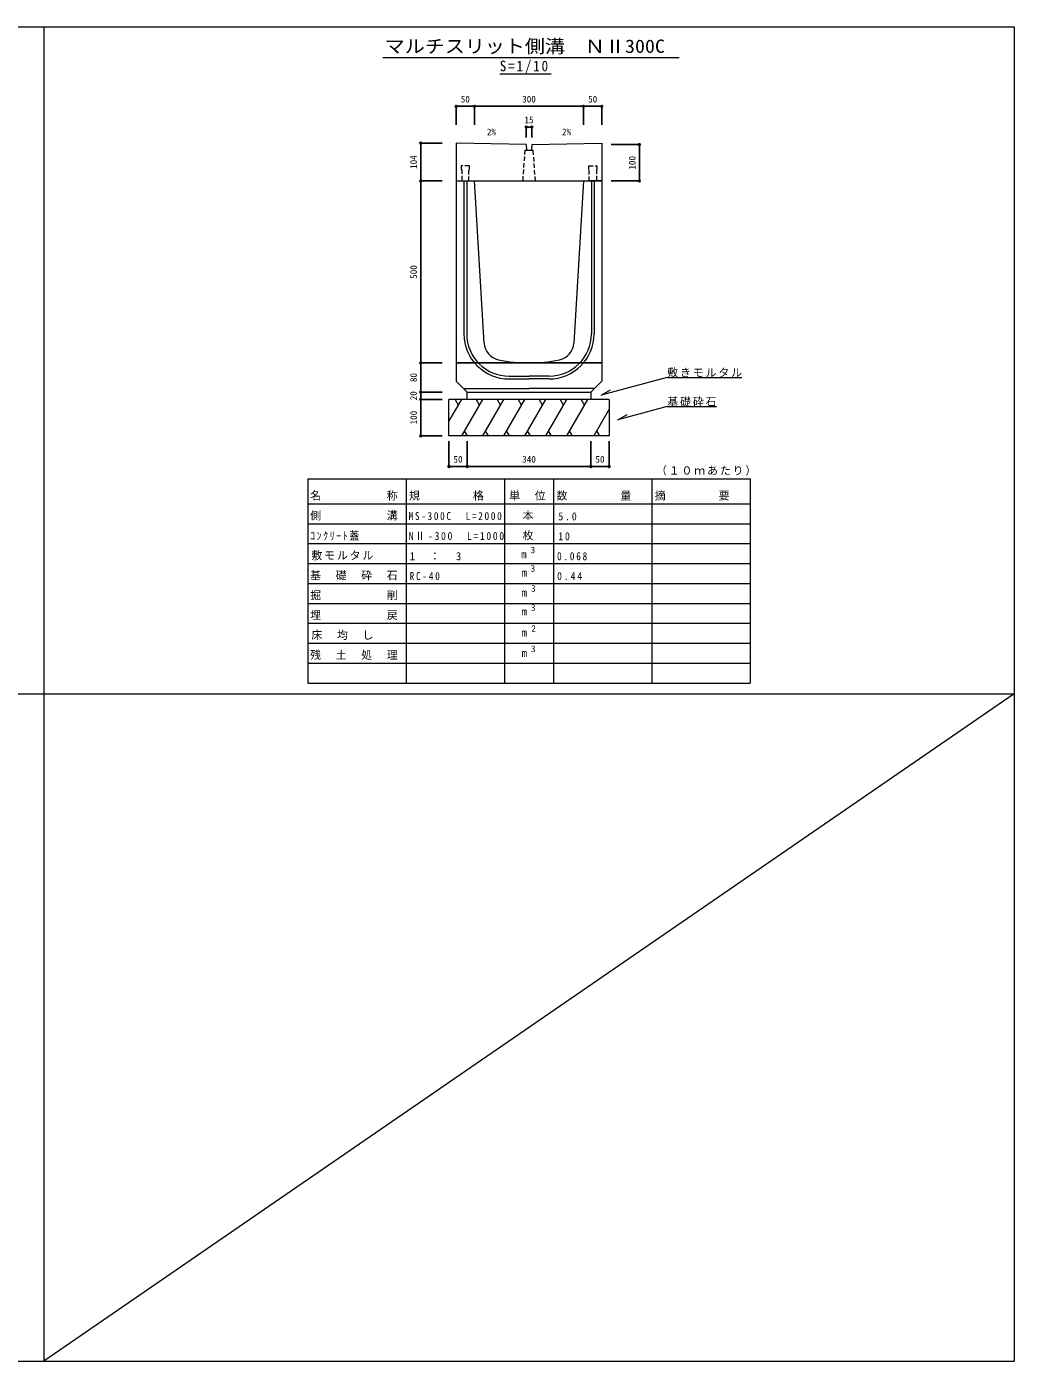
# Model space of a CAD drawing. Units: millimetres at full size, sheet at 1:10. Extents: x -4091 to 3909, y -1823 to 1843.
# Drawn here: x 1195 to 3909, y -1823 to 1843 of the extents above; entities that cross this region are included whole.
import ezdxf
from ezdxf.enums import TextEntityAlignment as Align

# ---------------------------------------------------------------- set-up
doc = ezdxf.new("R2010")
doc.units = ezdxf.units.MM
doc.header["$LTSCALE"] = 10
doc.header["$PDMODE"] = 32
doc.header["$PDSIZE"] = 5
doc.linetypes.add('DASHED1', pattern=[1.8, 1.2, -0.6])
doc.layers.add('0-0_通り芯', color=7, linetype='Continuous', lineweight=18)
doc.layers.add('0-1_躯体', color=4, linetype='Continuous')
doc.styles.add('ＭＳ ゴシック', font='')
doc.styles.get('ＭＳ ゴシック').set_extended_font_data('MS Gothic')

msp = doc.modelspace()

# ---------------------------------------------------------------- linework, layer by layer
at = {"layer": '0-0_通り芯', "color": 2}
for p, q in [((-1446.69, 1843.21), (3908.85, 1843.21)), ((3908.85, 1843.21), (3908.85, -1823.46)), ((-4091.15, -1823.46), (3908.85, -1823.46))]:
    msp.add_line(p, q, dxfattribs=at)
at = {"layer": '0-0_通り芯', "color": 4}
for p, q in [((1242.18, 1843.21), (1242.18, -1823.46)), ((-4091.15, 9.88), (3908.85, 9.88)), ((3908.85, 9.88), (1242.18, -1823.46))]:
    msp.add_line(p, q, dxfattribs=at)
at = {"layer": '0-0_通り芯'}
for p, q in [((2173.69, 1758.21), (2987.68, 1758.21)), ((2495.08, 1713.49), (2636.04, 1713.49)), ((2955.29, 879.09), (2773.78, 830.46)), ((2773.78, 830.46), (2799.76, 845.46)), ((2955.29, 879.09), (3160.29, 879.09)), ((2389.56, 819.31), (2355.51, 760.34)), ((2355.51, 719.31), (2355.51, 819.31)), ((2795.51, 819.31), (2355.51, 819.31)), ((2372.26, 819.31), (2380.91, 804.33)), ((2447.3, 819.31), (2389.56, 719.31)), ((2405.51, 819.31), (2405.51, 839.31)), ((2429.99, 819.31), (2438.65, 804.33)), ((2505.03, 819.31), (2447.3, 719.31)), ((2487.73, 819.31), (2496.38, 804.33)), ((2562.77, 819.31), (2505.03, 719.31)), ((2545.46, 819.31), (2554.12, 804.33)), ((2620.5, 819.31), (2562.77, 719.31)), ((2603.2, 819.31), (2611.85, 804.33)), ((2678.24, 819.31), (2620.5, 719.31)), ((2660.93, 819.31), (2669.59, 804.33)), ((2735.97, 819.31), (2678.24, 719.31)), ((2718.67, 819.31), (2727.32, 804.33)), ((2745.51, 839.31), (2745.51, 819.31)), ((2795.51, 819.31), (2795.51, 719.31)), ((2795.51, 792.47), (2753.28, 719.31)), ((2955.29, 799.29), (3090.29, 799.29)), ((2795.51, 719.31), (2355.51, 719.31)), ((2397.48, 733.03), (2405.4, 719.31)), ((2455.22, 733.03), (2463.14, 719.31)), ((2512.95, 733.03), (2520.87, 719.31)), ((2570.69, 733.03), (2578.61, 719.31)), ((2628.42, 733.03), (2636.34, 719.31)), ((2686.16, 733.03), (2694.08, 719.31)), ((2761.2, 733.03), (2769.12, 719.31)), ((1968.01, 600.76), (3183.01, 600.76)), ((1968.01, 600.76), (1968.01, 477.64)), ((2238.01, 600.76), (2238.01, 477.64)), ((2508.01, 600.76), (2508.01, 477.64)), ((2643.01, 600.76), (2643.01, 477.64)), ((2913.01, 600.76), (2913.01, 477.64)), ((3183.01, 600.76), (3183.01, 477.64)), ((1968.01, 532.36), (3183.01, 532.36)), ((1968.01, 477.64), (3183.01, 477.64)), ((1968.01, 477.64), (1968.01, 39.88)), ((2238.01, 477.64), (2238.01, 39.88)), ((2508.01, 477.64), (2508.01, 39.88)), ((2643.01, 477.64), (2643.01, 39.88)), ((2913.01, 477.64), (2913.01, 39.88)), ((3183.01, 477.64), (3183.01, 39.88)), ((1968.01, 422.92), (3183.01, 422.92)), ((1968.01, 368.2), (3183.01, 368.2)), ((1968.01, 313.48), (3183.01, 313.48)), ((1968.01, 258.76), (3183.01, 258.76)), ((1968.01, 204.04), (3183.01, 204.04)), ((1968.01, 149.32), (3183.01, 149.32)), ((1968.01, 94.6), (3183.01, 94.6)), ((1968.01, 39.88), (3183.01, 39.88)), ((2053.51, 39.88), (2962.51, 39.88))]:
    msp.add_line(p, q, dxfattribs=at)
at = {"layer": '0-0_通り芯', "color": 3, "linetype": 'DASHED1'}
for p, q in [((2564.01, 1504.31), (2558.01, 1419.31)), ((2564.01, 1504.31), (2569.01, 1504.31)), ((2582.01, 1504.31), (2587.01, 1504.31)), ((2593.01, 1419.31), (2587.01, 1504.31))]:
    msp.add_line(p, q, dxfattribs=at)
at = {"layer": '0-0_通り芯', "color": 3}
for p, q in [((2568.01, 1519.31), (2569.01, 1504.31)), ((2569.01, 1504.31), (2582.01, 1504.31)), ((2583.01, 1519.31), (2582.01, 1504.31)), ((2583.01, 1519.31), (2775.51, 1523.31)), ((2775.51, 1523.31), (2775.51, 1419.31)), ((2375.51, 1419.31), (2425.51, 1419.31)), ((2375.51, 1419.31), (2775.51, 1419.31)), ((2375.51, 1419.31), (2390.51, 1419.31)), ((2375.51, 1419.31), (2388.62, 1419.31)), ((2375.51, 1419.31), (2390.51, 1419.31)), ((2375.51, 1419.31), (2375.51, 869.31)), ((2375.51, 1419.31), (2410.51, 1419.31)), ((2390.51, 1419.31), (2425.51, 1419.31)), ((2396.71, 1419.31), (2396.71, 999.31)), ((2404.31, 1419.31), (2404.31, 999.31)), ((2410.51, 1419.31), (2425.51, 1419.31)), ((2452.22, 974.1), (2425.51, 1419.31)), ((2725.51, 1419.31), (2698.8, 974.1)), ((2725.51, 1419.31), (2775.51, 1419.31)), ((2725.51, 1419.31), (2740.51, 1419.31)), ((2725.51, 1419.31), (2740.51, 1419.31)), ((2775.51, 1419.31), (2740.51, 1419.31)), ((2746.71, 1419.31), (2746.71, 999.31)), ((2754.31, 1419.31), (2754.31, 999.31)), ((2760.51, 1419.31), (2775.51, 1419.31)), ((2760.51, 1419.31), (2775.51, 1419.31)), ((2762.4, 1419.31), (2775.51, 1419.31)), ((2775.51, 1419.31), (2775.51, 869.31)), ((2520.51, 883.11), (2575.51, 883.11)), ((2630.51, 883.11), (2575.51, 883.11)), ((2375.51, 869.31), (2405.51, 839.31)), ((2395.51, 849.31), (2575.51, 849.31)), ((2395.51, 849.31), (2575.51, 849.31)), ((2520.51, 875.51), (2575.51, 875.51)), ((2630.51, 875.51), (2575.51, 875.51)), ((2755.51, 849.31), (2575.51, 849.31)), ((2755.51, 849.31), (2575.51, 849.31)), ((2745.51, 839.31), (2775.51, 869.31)), ((2405.51, 839.31), (2745.51, 839.31)), ((2405.51, 839.31), (2745.51, 839.31)), ((2405.51, 839.31), (2745.51, 839.31))]:
    msp.add_line(p, q, dxfattribs=at)
for points in [[(2568.01, 1519.31), (2375.51, 1523.31), (2375.51, 1419.31)], [(2760.51, 1419.31), (2775.51, 1419.31), (2740.51, 1419.31)]]:
    msp.add_lwpolyline(points, dxfattribs=at)
at = {"layer": '0-0_通り芯', "color": 3, "linetype": 'DASHED1'}
for points in [[(2389.51, 1461.31), (2389.51, 1451.31), (2390.51, 1451.31), (2390.51, 1419.31), (2410.51, 1419.31), (2410.51, 1451.31), (2411.51, 1451.31), (2411.51, 1461.31)], [(2761.51, 1461.31), (2761.51, 1451.31), (2760.51, 1451.31), (2760.51, 1419.31), (2740.51, 1419.31), (2740.51, 1451.31), (2739.51, 1451.31), (2739.51, 1461.31)]]:
    msp.add_lwpolyline(points, close=True, dxfattribs=at)
at = {"layer": '0-0_通り芯'}
msp.add_lwpolyline([(2955.29, 799.29), (2819.4, 762.88), (2845.38, 777.88)], dxfattribs=at)
at = {"layer": '0-0_通り芯', "color": 3}
for centre, radius, start, end in [((2520.51, 999.31), 123.8, 180, 270), ((2520.51, 999.31), 116.2, 180, 270), ((2630.51, 999.31), 116.2, 270, 0), ((2630.51, 999.31), 123.8, 270, 0), ((2502.13, 977.09), 50, 183.43, 257.9), ((2648.89, 977.09), 50, 282.1, 356.57), ((2575.51, 1319.31), 400, 257.9, 282.1)]:
    msp.add_arc(centre, radius, start, end, dxfattribs=at)
at = {"layer": '0-1_躯体', "color": 7}
for p, q in [((2375.51, 1624.41), (2425.51, 1624.41)), ((2425.51, 1624.41), (2725.51, 1624.41)), ((2725.51, 1624.41), (2775.51, 1624.41)), ((2568.01, 1567.54), (2583.01, 1567.54)), ((2277.87, 1419.31), (2277.87, 1523.31)), ((2878.68, 1419.31), (2878.68, 1519.31)), ((2277.87, 919.31), (2277.87, 1419.31)), ((2277.87, 839.31), (2277.87, 919.31)), ((2277.87, 819.31), (2277.87, 839.31)), ((2277.87, 719.31), (2277.87, 819.31)), ((2355.51, 635.03), (2405.51, 635.03)), ((2405.51, 635.03), (2745.51, 635.03)), ((2745.51, 635.03), (2795.51, 635.03))]:
    msp.add_line(p, q, dxfattribs=at)
at = {"layer": '0-1_躯体'}
for p, q in [((2375.51, 1624.41), (2375.51, 1573.43)), ((2425.51, 1624.41), (2425.51, 1573.43)), ((2725.51, 1624.41), (2725.51, 1573.43)), ((2775.51, 1624.41), (2775.51, 1573.43)), ((2568.01, 1567.54), (2568.01, 1538.8)), ((2583.01, 1567.54), (2583.01, 1538.8)), ((2277.87, 1523.31), (2336.77, 1523.31)), ((2878.68, 1519.31), (2800.86, 1519.31)), ((2277.87, 1419.31), (2336.77, 1419.31)), ((2277.87, 1419.31), (2336.77, 1419.31)), ((2878.68, 1419.31), (2800.86, 1419.31)), ((2277.87, 919.31), (2336.77, 919.31)), ((2277.87, 839.31), (2336.77, 839.31)), ((2277.87, 839.31), (2336.77, 839.31)), ((2277.87, 839.31), (2336.77, 839.31)), ((2277.87, 819.31), (2336.77, 819.31)), ((2277.87, 719.31), (2336.77, 719.31)), ((2355.51, 635.03), (2355.51, 704.26)), ((2405.51, 635.03), (2405.51, 704.26)), ((2745.51, 635.03), (2745.51, 704.26)), ((2795.51, 635.03), (2795.51, 704.26))]:
    msp.add_line(p, q, dxfattribs=at)
at = {"layer": '0-1_躯体', "color": 2}
msp.add_line((2375.51, 919.31), (2775.51, 919.31), dxfattribs=at)
at = {"layer": '0-1_躯体'}
for p in [(2375.51, 1624.41), (2425.51, 1624.41), (2725.51, 1624.41), (2775.51, 1624.41), (2568.01, 1567.54), (2583.01, 1567.54), (2277.87, 1523.31), (2878.68, 1519.31), (2277.87, 1419.31), (2277.87, 1419.31), (2878.68, 1419.31), (2277.87, 919.31), (2277.87, 839.31), (2277.87, 819.31), (2277.87, 719.31), (2355.51, 635.03), (2405.51, 635.03), (2745.51, 635.03), (2795.51, 635.03)]:
    msp.add_point(p, dxfattribs=at)

# ---------------------------------------------------------------- texts
at = {"layer": '0-0_通り芯', "color": 3, "style": 'ＭＳ ゴシック', "width": 1.1}
msp.add_text('マルチスリット側溝\u3000ＮⅡ300C', height=36.66, dxfattribs=at).set_placement((2179.09, 1760.24), align=Align.BOTTOM_LEFT)
at = {"layer": '0-0_通り芯', "color": 4, "style": 'ＭＳ ゴシック'}
for s, p in [('3', (2580.04, 390.82)), ('3', (2580.04, 340.2)), ('3', (2581.21, 285.14)), ('3', (2580.94, 232.88)), ('2', (2581.84, 175.36)), ('3', (2580.94, 119.27))]:
    msp.add_text(s, height=18.33, dxfattribs=at).set_placement(p, align=Align.BOTTOM_LEFT)
at = {"layer": '0-0_通り芯', "style": 'ＭＳ ゴシック'}
for p in [(2553.94, 376.45), (2554.84, 325.84), (2554.84, 271.12), (2554.84, 219.13), (2554.93, 160.99), (2555.11, 104.91)]:
    msp.add_text('m', height=21.99, dxfattribs=at).set_placement(p, align=Align.BOTTOM_LEFT)
at = {"layer": '0-0_通り芯', "attachment_point": 7, "style": 'ＭＳ ゴシック'}
for s, insert, char_height in [('\\T1.28;\\W0.9;S=1/10', (2495.08, 1713.49), 29.33), ('\\T1.17;敷きモルタル', (2955.29, 879.09), 21.99), ('\\T1.17;基礎砕石', (2955.29, 799.29), 21.99), ('\\T1.17;（１０ｍあたり）', (2924.26, 609.7), 21.99), ('\\T1.17;名\u3000\u3000\u3000\u3000\u3000称', (1974.01, 541.3), 21.99), ('\\T1.17;規\u3000\u3000\u3000\u3000格', (2245.76, 541.3), 21.99), ('\\T1.17;単\u3000位', (2521.01, 541.3), 21.99), ('\\T1.17;数\u3000\u3000\u3000\u3000量', (2650.76, 541.3), 21.99), ('\\T1.17;摘\u3000\u3000\u3000\u3000要', (2920.76, 541.3), 21.99), ('\\T1.17;側\u3000\u3000\u3000\u3000\u3000溝', (1974.01, 486.58), 21.99), ('\\T1.17;\u3000本', (2522.76, 486.58), 21.99), ('\\T1.36;\\W0.85;MS-300C\u3000L=2000', (2244.76, 487.37), 21.99), ('\\T1.38;\\W0.9;5.0', (2656.01, 486.58), 21.99), ('\\T1.33;\\W0.9;ｺﾝｸﾘｰﾄ蓋', (1974.01, 431.86), 21.99), ('\\T1.32;\\W0.9;NⅡ-300\u3000L=1000', (2244.76, 432.65), 21.99), ('\\T1.17;\u3000枚', (2522.76, 431.86), 21.99), ('\\T1.36;\\W0.9;10', (2656.01, 431.86), 21.99), ('\\T1.17;敷モルタル', (1977.51, 377.14), 21.99), ('\\T1.21;1\u3000：\u30003', (2247.51, 377.14), 21.99), ('\\T1.38;\\W0.85;0.068', (2652.51, 377.14), 21.99), ('\\T1.17;基\u3000礎\u3000砕\u3000石', (1974.01, 322.42), 21.99), ('\\T1.38;\\W0.85;RC-40', (2247.51, 322.42), 21.99), ('\\T1.38;\\W0.9;0.44', (2652.51, 322.42), 21.99), ('\\T1.17;掘\u3000\u3000\u3000\u3000\u3000削', (1974.01, 267.7), 21.99), ('\\T1.17;埋\u3000\u3000\u3000\u3000\u3000戻', (1974.01, 212.98), 21.99), ('\\T1.17;床\u3000均\u3000し', (1977.51, 158.26), 21.99), ('\\T1.17;残\u3000土\u3000処\u3000理', (1974.01, 103.54), 21.99)]:
    msp.add_mtext(s, dxfattribs=dict(at, insert=insert, char_height=char_height))
at = {"layer": '0-1_躯体', "style": 'ＭＳ ゴシック'}
for s, p in [('50', (2388.01, 1629.41)), ('300', (2556.76, 1629.41)), ('50', (2738.01, 1629.41)), ('15', (2563.01, 1572.54)), ('2%', (2459.85, 1539.45)), ('2%', (2666.17, 1539.45)), ('50', (2368.01, 640.03)), ('340', (2556.76, 640.03)), ('50', (2758.01, 640.03))]:
    msp.add_text(s, height=18.33, dxfattribs=at).set_placement(p, align=Align.BOTTOM_LEFT)
for s, p in [('104', (2272.87, 1452.56)), ('100', (2873.68, 1450.56)), ('500', (2272.87, 1150.56)), ('80', (2272.87, 866.81)), ('20', (2272.87, 816.81)), ('100', (2272.87, 750.56))]:
    msp.add_text(s, height=18.33, rotation=90, dxfattribs=at).set_placement(p, align=Align.BOTTOM_LEFT)

doc.saveas('drawing.dxf')
